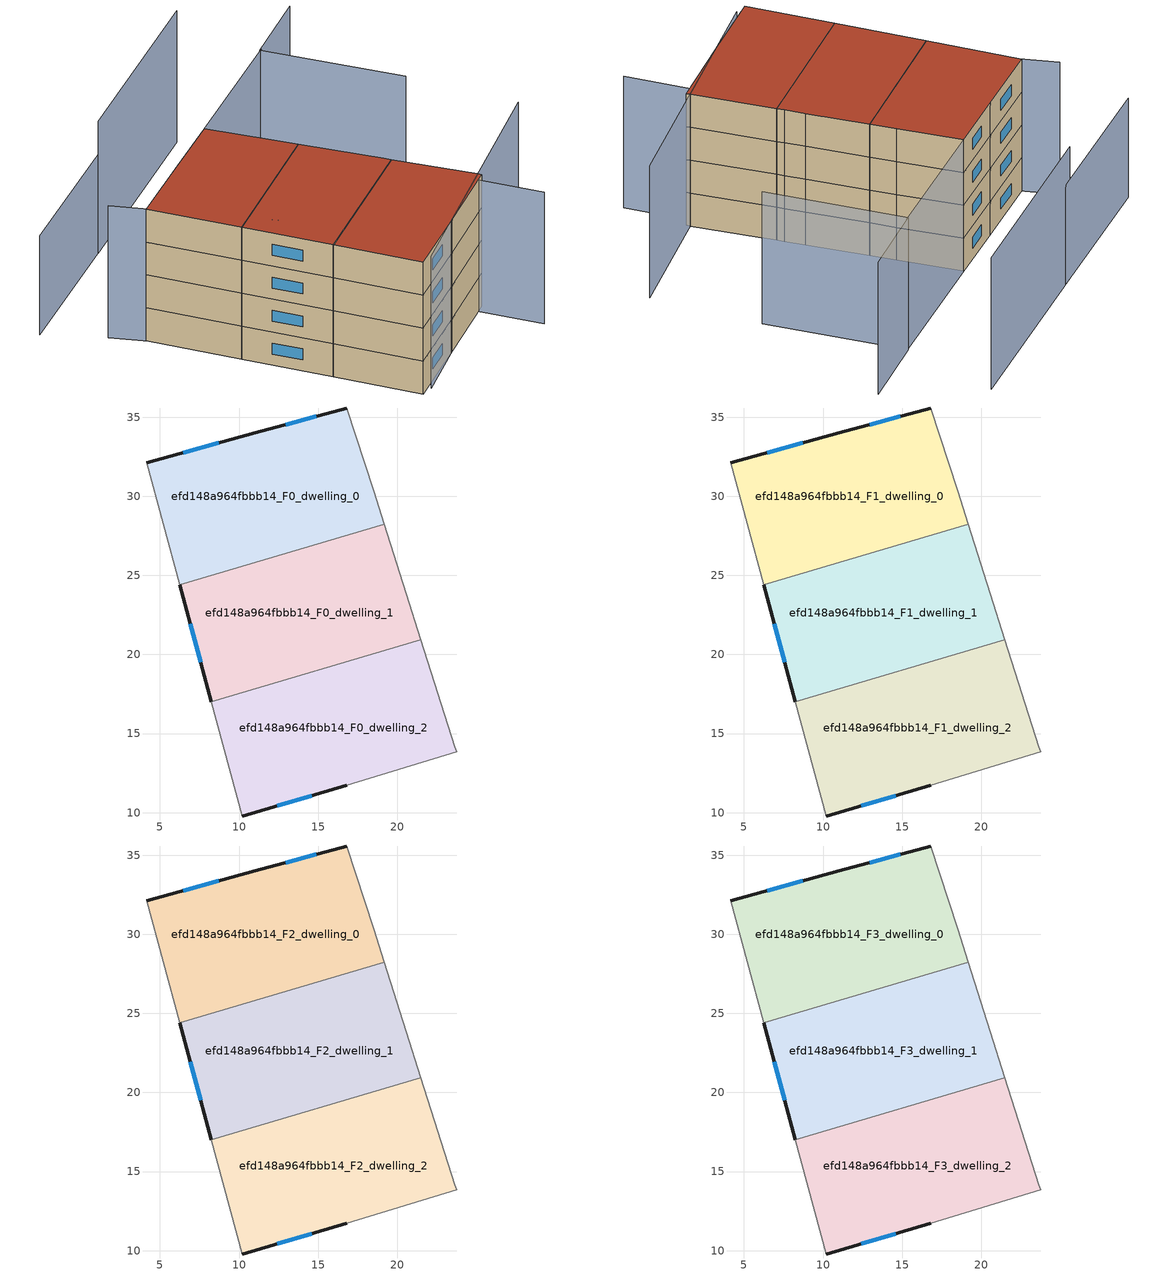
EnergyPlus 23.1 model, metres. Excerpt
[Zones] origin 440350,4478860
efd148a964fbbb14_F0_dwelling_0
 floor ground (EU_floor_Construction): 16.81,35.58 18.5,30.36 19.17,28.23 6.25,24.42 4.17,32.13 11.01,34.01 z0
 wall outside (EU_wall_Construction): 16.81,35.58 11.01,34.01 4.17,32.13 z0:3
 wall adiabatic (EU_wall_Construction): 19.17,28.23 18.5,30.36 16.81,35.58 / 4.17,32.13 6.25,24.42 z0:3
 wall to efd148a964fbbb14_F0_dwelling_1 (EU_wall_Construction): 6.25,24.42 19.17,28.23 z0:3
 window (EU_Window_Construction): 8.73,33.38 6.46,32.76 / 14.87,35.05 12.95,34.53 z1:2
efd148a964fbbb14_F0_dwelling_1
 floor ground (EU_floor_Construction): 19.17,28.23 20.76,23.24 21.29,21.52 21.48,20.93 8.25,17.02 6.25,24.42 z0
 wall outside (EU_wall_Construction): 6.25,24.42 8.25,17.02 z0:3
 wall adiabatic (EU_wall_Construction): 21.48,20.93 21.29,21.52 20.76,23.24 19.17,28.23 z0:3
 wall to efd148a964fbbb14_F0_dwelling_2 (EU_wall_Construction): 8.25,17.02 21.48,20.93 z0:3
 window (EU_Window_Construction): 6.92,21.95 7.58,19.49 z1:2
efd148a964fbbb14_F0_dwelling_2
 floor ground (EU_floor_Construction): 21.48,20.93 23.63,14.18 23.75,13.84 16.8,11.74 10.2,9.79 8.25,17.02 z0
 wall outside (EU_wall_Construction): 10.2,9.79 16.8,11.74 z0:3
 wall adiabatic (EU_wall_Construction): 8.25,17.02 10.2,9.79 / 16.8,11.74 23.75,13.84 23.63,14.18 21.48,20.93 z0:3
 window (EU_Window_Construction): 12.41,10.44 14.59,11.09 z1:2
efd148a964fbbb14_F1_dwelling_0
 floor to efd148a964fbbb14_F0_dwelling_0 (EU_floor_Construction): 16.81,35.58 18.5,30.36 19.17,28.23 6.25,24.42 4.17,32.13 11.01,34.01 z3
 wall outside (EU_wall_Construction): 16.81,35.58 11.01,34.01 4.17,32.13 z3:6
 wall adiabatic (EU_wall_Construction): 19.17,28.23 18.5,30.36 16.81,35.58 / 4.17,32.13 6.25,24.42 z3:6
 wall to efd148a964fbbb14_F1_dwelling_1 (EU_wall_Construction): 6.25,24.42 19.17,28.23 z3:6
 window (EU_Window_Construction): 8.73,33.38 6.46,32.76 / 14.87,35.05 12.95,34.53 z4:5
efd148a964fbbb14_F1_dwelling_1
 floor to efd148a964fbbb14_F0_dwelling_1 (EU_floor_Construction): 19.17,28.23 20.75,23.24 21.29,21.52 21.48,20.93 8.25,17.02 6.25,24.42 z3
 wall outside (EU_wall_Construction): 6.25,24.42 8.25,17.02 z3:6
 wall adiabatic (EU_wall_Construction): 21.48,20.93 21.29,21.52 20.76,23.24 19.17,28.23 z3:6
 wall to efd148a964fbbb14_F1_dwelling_2 (EU_wall_Construction): 8.25,17.02 21.48,20.93 z3:6
 window (EU_Window_Construction): 6.92,21.95 7.58,19.49 z4:5
efd148a964fbbb14_F1_dwelling_2
 floor to efd148a964fbbb14_F0_dwelling_2 (EU_floor_Construction): 21.48,20.93 23.63,14.18 23.75,13.84 16.8,11.74 10.2,9.79 8.25,17.02 z3
 wall outside (EU_wall_Construction): 10.2,9.79 16.8,11.74 z3:6
 wall adiabatic (EU_wall_Construction): 8.25,17.02 10.2,9.79 / 16.8,11.74 23.75,13.84 23.63,14.18 21.48,20.93 z3:6
 window (EU_Window_Construction): 12.41,10.44 14.59,11.09 z4:5
efd148a964fbbb14_F2_dwelling_0
 floor to efd148a964fbbb14_F1_dwelling_0 (EU_floor_Construction): 16.81,35.58 18.5,30.36 19.17,28.23 6.25,24.42 4.17,32.13 11.01,34.01 z6
 wall outside (EU_wall_Construction): 16.81,35.58 11.01,34.01 4.17,32.13 z6:9
 wall adiabatic (EU_wall_Construction): 19.17,28.23 18.5,30.36 16.81,35.58 / 4.17,32.13 6.25,24.42 z6:9
 wall to efd148a964fbbb14_F2_dwelling_1 (EU_wall_Construction): 6.25,24.42 19.17,28.23 z6:9
 window (EU_Window_Construction): 8.73,33.38 6.46,32.76 / 14.87,35.05 12.95,34.53 z7:8
efd148a964fbbb14_F2_dwelling_1
 floor to efd148a964fbbb14_F1_dwelling_1 (EU_floor_Construction): 19.17,28.23 20.75,23.24 21.29,21.52 21.48,20.93 8.25,17.02 6.25,24.42 z6
 wall outside (EU_wall_Construction): 6.25,24.42 8.25,17.02 z6:9
 wall adiabatic (EU_wall_Construction): 21.48,20.93 21.29,21.52 20.76,23.24 19.17,28.23 z6:9
 wall to efd148a964fbbb14_F2_dwelling_2 (EU_wall_Construction): 8.25,17.02 21.48,20.93 z6:9
 window (EU_Window_Construction): 6.92,21.95 7.58,19.49 z7:8
efd148a964fbbb14_F2_dwelling_2
 floor to efd148a964fbbb14_F1_dwelling_2 (EU_floor_Construction): 21.48,20.93 23.63,14.18 23.75,13.84 16.8,11.74 10.2,9.79 8.25,17.02 z6
 wall outside (EU_wall_Construction): 10.2,9.79 16.8,11.74 z6:9
 wall adiabatic (EU_wall_Construction): 8.25,17.02 10.2,9.79 / 16.8,11.74 23.75,13.84 23.63,14.18 21.48,20.93 z6:9
 window (EU_Window_Construction): 12.41,10.44 14.59,11.09 z7:8
efd148a964fbbb14_F3_dwelling_0
 floor to efd148a964fbbb14_F2_dwelling_0 (EU_floor_Construction): 16.81,35.58 18.5,30.36 19.17,28.23 6.25,24.42 4.17,32.13 11.01,34.01 z9
 wall outside (EU_wall_Construction): 16.81,35.58 11.01,34.01 4.17,32.13 z9:12
 wall adiabatic (EU_wall_Construction): 19.17,28.23 18.5,30.36 16.81,35.58 / 4.17,32.13 6.25,24.42 z9:12
 wall to efd148a964fbbb14_F3_dwelling_1 (EU_wall_Construction): 6.25,24.42 19.17,28.23 z9:12
 window (EU_Window_Construction): 8.73,33.38 6.46,32.76 / 14.87,35.05 12.95,34.53 z10:11
 roof outside (EU_roof_Construction): 19.17,28.23 18.5,30.36 16.81,35.58 11.01,34.01 4.17,32.13 6.25,24.42 z12
efd148a964fbbb14_F3_dwelling_1
 floor to efd148a964fbbb14_F2_dwelling_1 (EU_floor_Construction): 19.17,28.23 20.75,23.24 21.29,21.52 21.48,20.93 8.25,17.02 6.25,24.42 z9
 wall outside (EU_wall_Construction): 6.25,24.42 8.25,17.02 z9:12
 wall adiabatic (EU_wall_Construction): 21.48,20.93 21.29,21.52 20.76,23.24 19.17,28.23 z9:12
 wall to efd148a964fbbb14_F3_dwelling_2 (EU_wall_Construction): 8.25,17.02 21.48,20.93 z9:12
 window (EU_Window_Construction): 6.92,21.95 7.58,19.49 z10:11
 roof outside (EU_roof_Construction): 21.48,20.93 21.29,21.52 20.76,23.24 19.17,28.23 6.25,24.42 8.25,17.02 z12
efd148a964fbbb14_F3_dwelling_2
 floor to efd148a964fbbb14_F2_dwelling_2 (EU_floor_Construction): 21.48,20.93 23.63,14.18 23.75,13.84 16.8,11.74 10.2,9.79 8.25,17.02 z9
 wall outside (EU_wall_Construction): 10.2,9.79 16.8,11.74 z9:12
 wall adiabatic (EU_wall_Construction): 8.25,17.02 10.2,9.79 / 16.8,11.74 23.75,13.84 23.63,14.18 21.48,20.93 z9:12
 window (EU_Window_Construction): 12.41,10.44 14.59,11.09 z10:11
 roof outside (EU_roof_Construction): 23.75,13.84 23.63,14.18 21.48,20.93 8.25,17.02 10.2,9.79 16.8,11.74 z12
shading: 11.3,9.78 34.35,17.97 / 2.85,34.83 9.17,21.9 / 24.4,8.33 16.81,35.58 / 16.81,35.58 29.25,39.05 / 30.18,47.83 12.89,42.98 / 32.48,27.43 29.06,39.02 / 29.06,39.02 35.92,41.04 z0:12; 13.76,43.23 0.09,39.43 z0:9
[Building]
EU S2 Campaign: North Axis=0; Terrain=City; Solar Distribution=FullExterior
[Site:Location]
Madrid: Latitude=40.5; Longitude=-3.5; Time Zone=1; Elevation=609
[SizingPeriod:WeatherFileDays]
AnnualSizingPeriod: Begin Month=1; Begin Day of Month=1; End Month=12; End Day of Month=31; Day of Week for Start Day=Monday; Use Weather File Daylight Saving Period=No; Use Weather File Rain and Snow Indicators=No
[MATERIAL]
EU_InternalMass_Material: Roughness=MediumRough; Thickness=0.1; Conductivity=1; Density=1800; Specific Heat=900; Thermal Absorptance=0.9; Solar Absorptance=0.7; Visible Absorptance=0.7
[MATERIAL:NOMASS] Roughness=MediumRough; Thermal Absorptance=0.9; Solar Absorptance=0.7; Visible Absorptance=0.7
Name | Thermal Resistance
EU_wall_NoMass | 0.459673
EU_roof_NoMass | 0.495815
EU_floor_NoMass | 0.788942
[WINDOWMATERIAL:SIMPLEGLAZINGSYSTEM]
EU_Window_SimpleGlazing: UFactor=4.26103; Solar Heat Gain Coefficient=0.85; Visible Transmittance=0.85
[CONSTRUCTION]
EU_wall_Construction: EU_wall_NoMass
EU_roof_Construction: EU_roof_NoMass
EU_floor_Construction: EU_floor_NoMass
EU_InternalMass_Construction: EU_InternalMass_Material
EU_Window_Construction: EU_Window_SimpleGlazing
[ZONE] Type=1; Multiplier=1; Ceiling Height=autocalculate; Floor Area=autocalculate; Part of Total Floor Area=Yes
Name | Volume
efd148a964fbbb14_F0_dwelling_0; efd148a964fbbb14_F1_dwelling_0; efd148a964fbbb14_F2_dwelling_0; efd148a964fbbb14_F3_dwelling_0 | 313.182
efd148a964fbbb14_F0_dwelling_1 | 313.222
efd148a964fbbb14_F1_dwelling_1; efd148a964fbbb14_F2_dwelling_1; efd148a964fbbb14_F3_dwelling_1 | 313.221
efd148a964fbbb14_F0_dwelling_2 | 313.188
efd148a964fbbb14_F1_dwelling_2; efd148a964fbbb14_F2_dwelling_2; efd148a964fbbb14_F3_dwelling_2 | 313.189
[INTERNALMASS] Construction=EU_InternalMass_Construction
Name | Zone or ZoneList | Surface Area
efd148a964fbbb14_F0_dwelling_0_EU_InternalMass | efd148a964fbbb14_F0_dwelling_0 | 104.394
efd148a964fbbb14_F0_dwelling_1_EU_InternalMass | efd148a964fbbb14_F0_dwelling_1 | 104.407
efd148a964fbbb14_F0_dwelling_2_EU_InternalMass | efd148a964fbbb14_F0_dwelling_2 | 104.396
efd148a964fbbb14_F1_dwelling_0_EU_InternalMass | efd148a964fbbb14_F1_dwelling_0 | 104.394
efd148a964fbbb14_F1_dwelling_1_EU_InternalMass | efd148a964fbbb14_F1_dwelling_1 | 104.407
efd148a964fbbb14_F1_dwelling_2_EU_InternalMass | efd148a964fbbb14_F1_dwelling_2 | 104.396
efd148a964fbbb14_F2_dwelling_0_EU_InternalMass | efd148a964fbbb14_F2_dwelling_0 | 104.394
efd148a964fbbb14_F2_dwelling_1_EU_InternalMass | efd148a964fbbb14_F2_dwelling_1 | 104.407
efd148a964fbbb14_F2_dwelling_2_EU_InternalMass | efd148a964fbbb14_F2_dwelling_2 | 104.396
efd148a964fbbb14_F3_dwelling_0_EU_InternalMass | efd148a964fbbb14_F3_dwelling_0 | 104.394
efd148a964fbbb14_F3_dwelling_1_EU_InternalMass | efd148a964fbbb14_F3_dwelling_1 | 104.407
efd148a964fbbb14_F3_dwelling_2_EU_InternalMass | efd148a964fbbb14_F3_dwelling_2 | 104.396
[OTHEREQUIPMENT] Fuel Type=Electricity; Design Level Calculation Method=Watts/Area; Power per Zone Floor Area=1; Fraction Latent=0; Fraction Radiant=0; Fraction Lost=0; Carbon Dioxide Generation Rate=0; EndUse Subcategory=EU_Step8_InternalGains
Name | Zone or ZoneList or Space or SpaceList | Schedule
EU_Step8_InternalGain_efd148a964fbbb14_F0_dwelling_0_f000 | efd148a964fbbb14_F0_dwelling_0 | EU_Step8_GainSchedule_efd148a964fbbb14_F0_dwelling_0_f000
EU_Step8_InternalGain_efd148a964fbbb14_F0_dwelling_1_f000 | efd148a964fbbb14_F0_dwelling_1 | EU_Step8_GainSchedule_efd148a964fbbb14_F0_dwelling_1_f000
EU_Step8_InternalGain_efd148a964fbbb14_F0_dwelling_2_f000 | efd148a964fbbb14_F0_dwelling_2 | EU_Step8_GainSchedule_efd148a964fbbb14_F0_dwelling_2_f000
EU_Step8_InternalGain_efd148a964fbbb14_F1_dwelling_0_f000 | efd148a964fbbb14_F1_dwelling_0 | EU_Step8_GainSchedule_efd148a964fbbb14_F1_dwelling_0_f000
EU_Step8_InternalGain_efd148a964fbbb14_F1_dwelling_1_f000 | efd148a964fbbb14_F1_dwelling_1 | EU_Step8_GainSchedule_efd148a964fbbb14_F1_dwelling_1_f000
EU_Step8_InternalGain_efd148a964fbbb14_F1_dwelling_2_f000 | efd148a964fbbb14_F1_dwelling_2 | EU_Step8_GainSchedule_efd148a964fbbb14_F1_dwelling_2_f000
EU_Step8_InternalGain_efd148a964fbbb14_F2_dwelling_0_f000 | efd148a964fbbb14_F2_dwelling_0 | EU_Step8_GainSchedule_efd148a964fbbb14_F2_dwelling_0_f000
EU_Step8_InternalGain_efd148a964fbbb14_F2_dwelling_1_f000 | efd148a964fbbb14_F2_dwelling_1 | EU_Step8_GainSchedule_efd148a964fbbb14_F2_dwelling_1_f000
EU_Step8_InternalGain_efd148a964fbbb14_F2_dwelling_2_f000 | efd148a964fbbb14_F2_dwelling_2 | EU_Step8_GainSchedule_efd148a964fbbb14_F2_dwelling_2_f000
EU_Step8_InternalGain_efd148a964fbbb14_F3_dwelling_0_f000 | efd148a964fbbb14_F3_dwelling_0 | EU_Step8_GainSchedule_efd148a964fbbb14_F3_dwelling_0_f000
EU_Step8_InternalGain_efd148a964fbbb14_F3_dwelling_1_f000 | efd148a964fbbb14_F3_dwelling_1 | EU_Step8_GainSchedule_efd148a964fbbb14_F3_dwelling_1_f000
EU_Step8_InternalGain_efd148a964fbbb14_F3_dwelling_2_f000 | efd148a964fbbb14_F3_dwelling_2 | EU_Step8_GainSchedule_efd148a964fbbb14_F3_dwelling_2_f000
[ZONEVENTILATION:DESIGNFLOWRATE] Schedule=EU_AlwaysOn; Design Flow Rate Calculation Method=AirChanges/Hour; Air Changes per Hour=0.719161; Ventilation Type=Natural; Fan Pressure Rise=0; Fan Total Efficiency=1; Constant Term Coefficient=1; Temperature Term Coefficient=0; Velocity Term Coefficient=0; Velocity Squared Term Coefficient=0; Minimum Indoor Temperature=-100; Maximum Indoor Temperature=100; Delta Temperature=-100; Minimum Outdoor Temperature=-100; Maximum Outdoor Temperature=100; Maximum Wind Speed=40
Name | Zone or ZoneList or Space or SpaceList
EU_ConstantAir_efd148a964fbbb14_F0_dwelling_0 | efd148a964fbbb14_F0_dwelling_0
EU_ConstantAir_efd148a964fbbb14_F0_dwelling_1 | efd148a964fbbb14_F0_dwelling_1
EU_ConstantAir_efd148a964fbbb14_F0_dwelling_2 | efd148a964fbbb14_F0_dwelling_2
EU_ConstantAir_efd148a964fbbb14_F1_dwelling_0 | efd148a964fbbb14_F1_dwelling_0
EU_ConstantAir_efd148a964fbbb14_F1_dwelling_1 | efd148a964fbbb14_F1_dwelling_1
EU_ConstantAir_efd148a964fbbb14_F1_dwelling_2 | efd148a964fbbb14_F1_dwelling_2
EU_ConstantAir_efd148a964fbbb14_F2_dwelling_0 | efd148a964fbbb14_F2_dwelling_0
EU_ConstantAir_efd148a964fbbb14_F2_dwelling_1 | efd148a964fbbb14_F2_dwelling_1
EU_ConstantAir_efd148a964fbbb14_F2_dwelling_2 | efd148a964fbbb14_F2_dwelling_2
EU_ConstantAir_efd148a964fbbb14_F3_dwelling_0 | efd148a964fbbb14_F3_dwelling_0
EU_ConstantAir_efd148a964fbbb14_F3_dwelling_1 | efd148a964fbbb14_F3_dwelling_1
EU_ConstantAir_efd148a964fbbb14_F3_dwelling_2 | efd148a964fbbb14_F3_dwelling_2
[HVACTEMPLATE:THERMOSTAT] Constant Heating Setpoint=20; Constant Cooling Setpoint=50
EU_HeatOnly_efd148a964fbbb14_F0_dwelling_0; EU_HeatOnly_efd148a964fbbb14_F0_dwelling_1; EU_HeatOnly_efd148a964fbbb14_F0_dwelling_2; EU_HeatOnly_efd148a964fbbb14_F1_dwelling_0; EU_HeatOnly_efd148a964fbbb14_F1_dwelling_1; EU_HeatOnly_efd148a964fbbb14_F1_dwelling_2; EU_HeatOnly_efd148a964fbbb14_F2_dwelling_0; EU_HeatOnly_efd148a964fbbb14_F2_dwelling_1; EU_HeatOnly_efd148a964fbbb14_F2_dwelling_2; EU_HeatOnly_efd148a964fbbb14_F3_dwelling_0; EU_HeatOnly_efd148a964fbbb14_F3_dwelling_1; EU_HeatOnly_efd148a964fbbb14_F3_dwelling_2
[HVACTEMPLATE:ZONE:IDEALLOADSAIRSYSTEM] System Availability Schedule=EU_AlwaysOn; Maximum Heating Supply Air Temperature=50; Minimum Cooling Supply Air Temperature=13; Maximum Heating Supply Air Humidity Ratio=0.0156; Minimum Cooling Supply Air Humidity Ratio=0.0077; Heating Limit=NoLimit; Cooling Limit=NoLimit; Heating Availability Schedule=EU_AlwaysOn; Cooling Availability Schedule=EU_CoolingOff; Dehumidification Control Type=ConstantSensibleHeatRatio; Cooling Sensible Heat Ratio=0.7; Dehumidification Setpoint=60; Humidification Control Type=None; Humidification Setpoint=30; Outdoor Air Method=None; Outdoor Air Flow Rate per Person=0.00944; Outdoor Air Flow Rate per Zone Floor Area=0; Outdoor Air Flow Rate per Zone=0; Demand Controlled Ventilation Type=None; Outdoor Air Economizer Type=NoEconomizer; Heat Recovery Type=None; Sensible Heat Recovery Effectiveness=0.7; Latent Heat Recovery Effectiveness=0.65
Name | Template Thermostat
efd148a964fbbb14_F0_dwelling_0 | EU_HeatOnly_efd148a964fbbb14_F0_dwelling_0
efd148a964fbbb14_F0_dwelling_1 | EU_HeatOnly_efd148a964fbbb14_F0_dwelling_1
efd148a964fbbb14_F0_dwelling_2 | EU_HeatOnly_efd148a964fbbb14_F0_dwelling_2
efd148a964fbbb14_F1_dwelling_0 | EU_HeatOnly_efd148a964fbbb14_F1_dwelling_0
efd148a964fbbb14_F1_dwelling_1 | EU_HeatOnly_efd148a964fbbb14_F1_dwelling_1
efd148a964fbbb14_F1_dwelling_2 | EU_HeatOnly_efd148a964fbbb14_F1_dwelling_2
efd148a964fbbb14_F2_dwelling_0 | EU_HeatOnly_efd148a964fbbb14_F2_dwelling_0
efd148a964fbbb14_F2_dwelling_1 | EU_HeatOnly_efd148a964fbbb14_F2_dwelling_1
efd148a964fbbb14_F2_dwelling_2 | EU_HeatOnly_efd148a964fbbb14_F2_dwelling_2
efd148a964fbbb14_F3_dwelling_0 | EU_HeatOnly_efd148a964fbbb14_F3_dwelling_0
efd148a964fbbb14_F3_dwelling_1 | EU_HeatOnly_efd148a964fbbb14_F3_dwelling_1
efd148a964fbbb14_F3_dwelling_2 | EU_HeatOnly_efd148a964fbbb14_F3_dwelling_2
[SIZING:ZONE] Zone Cooling Design Supply Air Temperature Input Method=SupplyAirTemperature; Zone Cooling Design Supply Air Temperature=13; Zone Heating Design Supply Air Temperature Input Method=SupplyAirTemperature; Zone Heating Design Supply Air Temperature=50; Zone Cooling Design Supply Air Humidity Ratio=0.008; Zone Heating Design Supply Air Humidity Ratio=0.008; Cooling Design Air Flow Method=DesignDay; Cooling Design Air Flow Rate=0; Cooling Minimum Air Flow per Zone Floor Area=0.000762; Cooling Minimum Air Flow=0; Cooling Minimum Air Flow Fraction=0.2; Heating Design Air Flow Method=DesignDay; Heating Design Air Flow Rate=0; Heating Maximum Air Flow per Zone Floor Area=0.002032; Heating Maximum Air Flow=0.141576; Heating Maximum Air Flow Fraction=0.3; Account for Dedicated Outdoor Air System=No; Dedicated Outdoor Air System Control Strategy=NeutralSupplyAir; Dedicated Outdoor Air Low Setpoint Temperature for Design=autosize; Dedicated Outdoor Air High Setpoint Temperature for Design=autosize; Zone Load Sizing Method=Sensible Load Only No Latent Load; Zone Latent Cooling Design Supply Air Humidity Ratio Input Method=HumidityRatioDifference; Zone Cooling Design Supply Air Humidity Ratio Difference=0.005; Zone Latent Heating Design Supply Air Humidity Ratio Input Method=HumidityRatioDifference; Zone Humidification Design Supply Air Humidity Ratio Difference=0.005
efd148a964fbbb14_F0_dwelling_0; efd148a964fbbb14_F0_dwelling_1; efd148a964fbbb14_F0_dwelling_2; efd148a964fbbb14_F1_dwelling_0; efd148a964fbbb14_F1_dwelling_1; efd148a964fbbb14_F1_dwelling_2; efd148a964fbbb14_F2_dwelling_0; efd148a964fbbb14_F2_dwelling_1; efd148a964fbbb14_F2_dwelling_2; efd148a964fbbb14_F3_dwelling_0; efd148a964fbbb14_F3_dwelling_1; efd148a964fbbb14_F3_dwelling_2
[SCHEDULE:CONSTANT]
Name | Hourly Value
EU_AlwaysOn | 1
EU_CoolingOff | 0
[SCHEDULE:FILE] Column Number=1; Rows to Skip at Top=0; Number of Hours of Data=8760; Column Separator=Comma; Interpolate to Timestep=No; Minutes per Item=60; Adjust Schedule for Daylight Savings=Yes
Name | File
EU_Step8_GainSchedule_efd148a964fbbb14_F0_dwelling_0_f000 | ../../schedules/efd148a964fbbb14/efd148a964fbbb14_F0_dwelling_0_f000_gain.csv
EU_Step8_GainSchedule_efd148a964fbbb14_F0_dwelling_1_f000 | ../../schedules/efd148a964fbbb14/efd148a964fbbb14_F0_dwelling_1_f000_gain.csv
EU_Step8_GainSchedule_efd148a964fbbb14_F0_dwelling_2_f000 | ../../schedules/efd148a964fbbb14/efd148a964fbbb14_F0_dwelling_2_f000_gain.csv
EU_Step8_GainSchedule_efd148a964fbbb14_F1_dwelling_0_f000 | ../../schedules/efd148a964fbbb14/efd148a964fbbb14_F1_dwelling_0_f000_gain.csv
EU_Step8_GainSchedule_efd148a964fbbb14_F1_dwelling_1_f000 | ../../schedules/efd148a964fbbb14/efd148a964fbbb14_F1_dwelling_1_f000_gain.csv
EU_Step8_GainSchedule_efd148a964fbbb14_F1_dwelling_2_f000 | ../../schedules/efd148a964fbbb14/efd148a964fbbb14_F1_dwelling_2_f000_gain.csv
EU_Step8_GainSchedule_efd148a964fbbb14_F2_dwelling_0_f000 | ../../schedules/efd148a964fbbb14/efd148a964fbbb14_F2_dwelling_0_f000_gain.csv
EU_Step8_GainSchedule_efd148a964fbbb14_F2_dwelling_1_f000 | ../../schedules/efd148a964fbbb14/efd148a964fbbb14_F2_dwelling_1_f000_gain.csv
EU_Step8_GainSchedule_efd148a964fbbb14_F2_dwelling_2_f000 | ../../schedules/efd148a964fbbb14/efd148a964fbbb14_F2_dwelling_2_f000_gain.csv
EU_Step8_GainSchedule_efd148a964fbbb14_F3_dwelling_0_f000 | ../../schedules/efd148a964fbbb14/efd148a964fbbb14_F3_dwelling_0_f000_gain.csv
EU_Step8_GainSchedule_efd148a964fbbb14_F3_dwelling_1_f000 | ../../schedules/efd148a964fbbb14/efd148a964fbbb14_F3_dwelling_1_f000_gain.csv
EU_Step8_GainSchedule_efd148a964fbbb14_F3_dwelling_2_f000 | ../../schedules/efd148a964fbbb14/efd148a964fbbb14_F3_dwelling_2_f000_gain.csv
